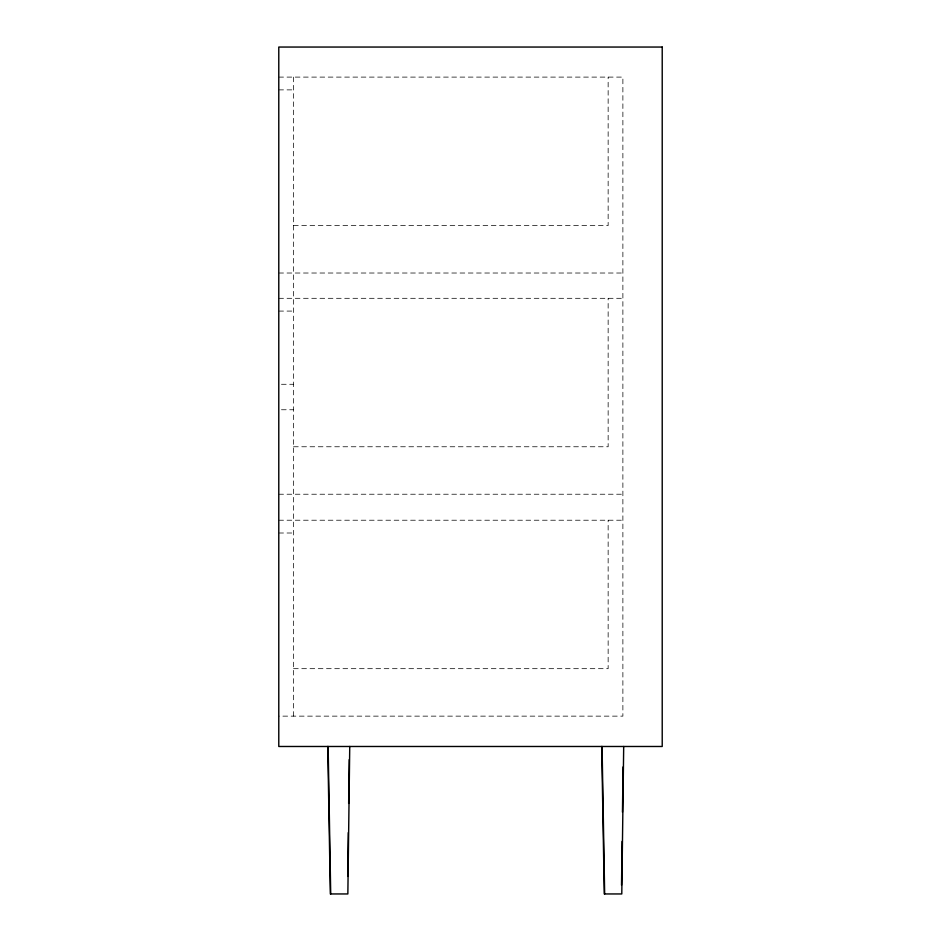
<?xml version="1.0" encoding="UTF-8"?>
<svg xmlns="http://www.w3.org/2000/svg" width="941" height="941" viewBox="0 0 941 941"><rect width="100%" height="100%" fill="white"/><g stroke="black" fill="none" stroke-linecap="round" stroke-linejoin="round"><path stroke-width="0.71" stroke-dasharray="4.71 3.53" d="M278.783 77.103L622.883 77.103L622.883 716.136L278.783 716.136M278.783 89.877L293.533 89.877M293.533 225.558L608.145 225.558L608.145 77.103M278.783 273.019L622.883 273.019M278.783 298.309L622.883 298.309M278.783 311.083L293.533 311.083M281.465 384.281L293.533 384.281M281.465 409.758L293.533 409.758M293.533 446.763L608.145 446.763L608.145 298.309M278.783 494.225L622.883 494.225M278.783 520.22L622.883 520.22M278.783 533.006L293.533 533.006M293.533 668.675L608.145 668.675L608.145 520.22M293.533 77.103L293.533 716.136"/><path stroke-width="1.41" d="M347.7 876.424L348.276 832.62M348.652 803.426L349.217 759.622M349.746 746.484L347.852 893.95L330.35 893.95L327.75 746.484M621.53 885.187L622.095 841.383M622.472 812.189L623.06 766.915M623.695 746.484L621.789 893.95L604.287 893.95L601.699 746.484M602.064 746.484L604.663 893.95M328.127 746.484L330.714 893.95M662.217 47.05L278.783 47.05L278.783 746.484L662.217 746.484L662.217 47.05"/></g></svg>
